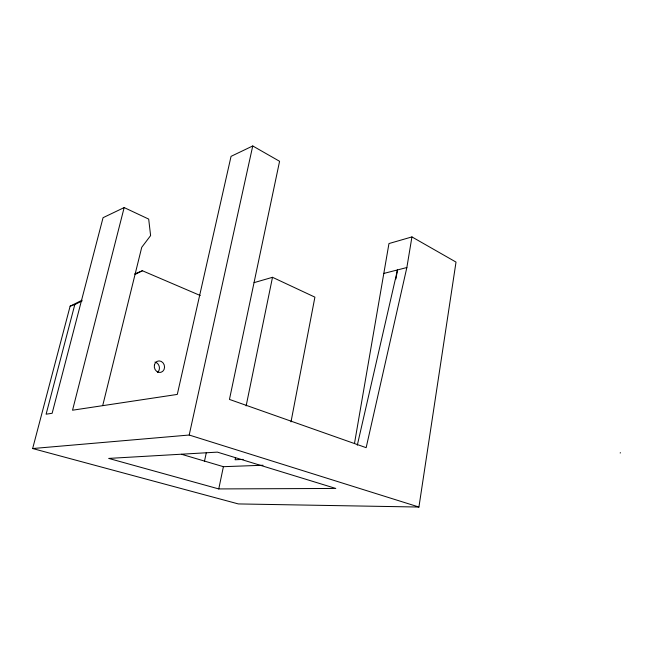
<?xml version="1.0" encoding="UTF-8"?>
<svg xmlns="http://www.w3.org/2000/svg" width="653" height="653" viewBox="0 0 653 653"><rect width="100%" height="100%" fill="white"/><g stroke="black" fill="none" stroke-linecap="round" stroke-linejoin="round"><path stroke-width="0.98" d="M81.96 300.258L70.132 306.167L32.65 448.538L238.345 503.928L418.924 507.038L456.014 262.09L411.937 236.917L388.959 243.561L354.506 443.354M102.717 405.586L141.734 247.307L150.606 235.602L148.688 219.09L124.168 207.572L72.54 410.206L177.29 394.42L231.056 156.353L252.744 145.962L279.582 161.291L229.456 399.416L366.153 447.672L406.86 267.534L411.937 236.917M395.938 278.978L397.465 269.934L357.305 445.207M291.001 421.879L314.901 297.148L272.505 277.305L254.074 282.635M235.496 457.769L235.088 459.761L243.194 459.394M246.132 405.921L272.505 277.305M218.763 488.926L335.773 488.444L217.4 452.129L108.684 458.414L218.763 488.926L223.399 466.683L263.053 465.246M204.413 461.532L206.34 452.562M32.65 448.538L189.199 435.029L252.744 145.962M82.033 300.943L74.817 304.551L46.11 414.198L52.142 413.284L103.06 217.694L124.168 207.572M620.211 453.051L620.35 452.611M134.706 273.917L142.411 270.75L200.251 295.515M135.204 274.358L142.411 270.75M70.132 306.167L74.817 304.551M383.809 273.436L406.86 267.534M181.583 454.292L223.399 466.683M189.199 435.029L418.924 507.038M154.941 362.072A5.779 5.085 75.4 0 1 159.242 366.521A5.779 5.085 75.4 0 1 157.479 372.43M154.418 364.921A5.828 5.102 75.6 0 0 160.826 372.349A5.828 5.102 75.6 0 0 163.005 362.807A5.828 5.102 75.6 0 0 154.418 364.921"/></g></svg>
